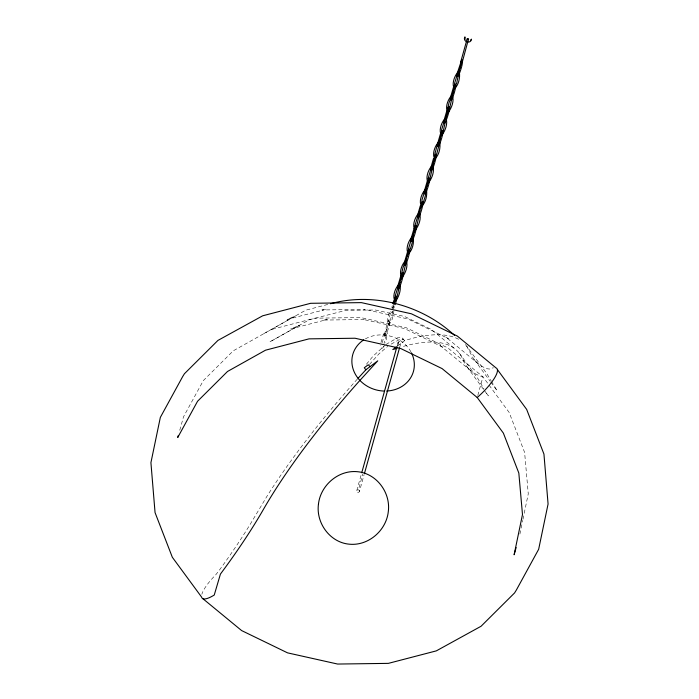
<?xml version="1.0" encoding="UTF-8"?>
<svg xmlns="http://www.w3.org/2000/svg" width="699" height="699" viewBox="0 0 699 699"><rect width="100%" height="100%" fill="white"/><g stroke="black" fill="none" stroke-linecap="round" stroke-linejoin="round"><path stroke-width="0.52" stroke-dasharray="3.5 2.62" d="M393.956 310.548C393.021 315.24 392.733 321.592 388.609 324.572C385.105 321.016 389.133 314.594 390.112 310.417M519.89 534.097L522.756 520.336M522.974 519.278L528.261 493.861L524.6 452.367L509.152 412.454L482.974 376.831L447.858 347.927L406.18 327.709L360.798 317.573L314.786 318.185L271.299 329.526M382.17 342.676L384.992 333.589L384.529 334.201C388.059 333.292 384.17 341.794 384.031 343.462M380.972 342.545L383.489 334.131L385.962 331.256L387.159 332.444L387.333 334.271L385.533 342.562M387.63 326.748L388.862 321.199L389.579 321.662L384.992 334.166L385.708 334.629L386.949 329.08M391.816 307.473L392.331 305.594M392.838 308.041L393.563 305.367M179.757 430.252L183.505 416.822L203.339 380.579L233.283 350.802L295.424 315.965L287.062 319.495L325.9 309.377L321.898 309.972L365.166 309.395L364.293 309.281L407.84 318.927L448.4 338.604L445.805 337.04L477.976 363.515M356.761 490.602L361.453 473.791M397.163 345.891L398.037 342.746M359.041 487.649L362.833 474.053M359.408 491.528A1.407 1.241 15.6 0 0 357.792 489.824A1.407 1.241 15.6 0 0 357.049 491.843A1.407 1.241 15.6 0 0 359.408 491.528L364.1 474.717M399.819 346.818L400.693 343.672A1.407 1.241 15.6 0 0 399.077 341.968A1.407 1.241 15.6 0 0 398.334 343.987A1.407 1.241 15.6 0 0 400.693 343.672M477.784 395.433L482.974 376.831L480.335 376.018A380.387 100.123 -43.5 0 1 462.887 359.618A353.598 93.072 -43.5 0 0 406.302 345.559L402.143 346.791M393.45 305.839L392.515 308.748M393.93 308.014L394.411 306.503M392.707 311.256C392.655 312.995 390.4 313.03 390.933 311.247L388.653 319.889L388.793 321.776L389.404 322.16L390.068 321.592L389.605 322.213L392.156 314.323L392.558 310.793M383.943 346.433L382.484 348.163L381.497 348.119L380.623 345.262M366.407 364.231L373.179 356.027L385.228 345.079M369.43 364.502L379.05 353.773L387.744 346.372M357.338 379.111L355.931 380.658A363.803 95.754 -43.5 0 0 267.009 496.211L253.099 519.462A370.19 97.432 -43.5 0 1 219.303 570.235L215.808 574.744A29.209 7.689 -43.5 0 0 201.854 594.264M397.119 346.302L404.73 340.588L412.218 338.368A363.803 95.754 -43.5 0 1 460.58 340.492M385.953 344.493L397.373 337.853L401.934 337.547L403.716 339.426L399.155 339.731L390.269 344.607M263.794 333.668L305.699 310.207L329.474 304.004M392.095 307.665L393.074 307.709L393.782 308.722M454.062 348.137L431.44 329.526L404.599 316.507L375.372 309.98L345.734 310.373L309.474 319.679L269.762 341.925L299.338 325.367L290.749 328.993L327.307 319.469L323.2 320.081L364.118 319.53L363.227 319.426L404.485 328.556L442.948 347.22L440.283 345.612L470.645 370.592M404.73 340.588L402.685 338.901L397.941 342.466L399.723 344.345M465.333 344.555A363.803 95.754 -43.5 0 1 466.696 346.18L486.6 373.275L491.205 380.92M474.385 359.784L490.226 381.339M490.855 382.196L497.19 390.82L491.712 381.768M459.252 353.152L477.766 378.36L484.005 389.09M466.949 366.748L483.961 389.902M484.59 390.758L488.374 395.905L486.277 392.969M466.696 346.18L471.563 355.328A370.19 97.432 -43.5 0 0 487.413 368.801L489.58 369.055A29.209 7.689 -43.5 0 1 493.45 367.805M365.385 338.875A31.49 27.803 15.6 0 1 410.925 351.85M384.31 334.97C386.364 340.063 389.596 322.615 390.26 320.876C388.242 315.703 384.957 333.257 384.31 334.97"/><path stroke-width="1.05" d="M438.858 145.75L436.193 155.921M412.061 239.635C411.117 239.486 414.542 232.199 414.787 229.674M438.518 145.13L438.657 144.177M458.142 74.575C457.399 73.64 461.471 65.269 461.34 61.617M397.644 286.94C397.871 296.341 406.696 267.42 401.645 273.763M404.267 263.217C404.747 273.064 413.572 241.155 407.884 250.932M410.89 239.504C411.117 248.905 419.933 219.984 414.883 226.327M417.504 215.781C417.993 225.628 426.818 193.719 421.13 203.496M424.127 192.068C424.363 201.469 433.179 172.548 428.129 178.892M430.75 168.345C431.239 178.193 440.064 146.283 434.376 156.06M437.373 144.632C437.609 154.042 446.425 125.112 441.375 131.456M450.348 98.157C450.838 107.995 459.662 76.095 453.974 85.863M456.971 74.435C456.831 83.286 464.739 60.35 461.908 59.799M462.31 61.984L468.583 38.821L467.386 38.55L467.334 39.52M444.293 119.651C443.105 133.474 453.834 98.655 447.613 108.625M397.932 285.673L400.859 275.721M404.555 261.959L407.482 251.998M411.178 238.245L414.105 228.285M417.801 214.523L420.282 205.847M424.424 190.81L427.342 180.849M431.047 167.087L433.529 158.411M437.67 143.374L440.588 133.413M450.645 96.899L453.564 86.938M457.268 73.177L461.646 60.062M394.253 303.025L395.485 297.486L396.202 297.94M400.78 279.661L402.004 274.113M407.403 255.948L408.627 250.399L409.352 250.862M414.018 232.225L415.25 226.686M420.641 208.512L421.873 202.963L422.423 203.584M444.695 118.087L446.775 110.975M399.601 283.785L400.09 282.003M405.979 260.954L406.713 258.281M412.602 237.241L413.336 234.567M419.225 213.518L419.959 210.845M425.848 189.805L428.024 182.247M432.471 166.082L434.647 158.524M439.094 142.369L441.27 134.811M445.717 118.655L447.578 112.067M452.07 95.894L453.931 89.306M458.693 72.172L460.868 64.614M178.315 435.425L177.738 437.487L197.572 401.243L227.516 371.475L265.524 350.19L309.019 338.858L355.022 338.237L400.413 348.382L442.083 368.591L477.207 397.495L503.376 433.118L518.824 473.04L522.485 514.534L514.115 554.77L516.142 547.535M467.168 38.838L460.851 61.477L461.742 62.412M361.741 472.742L396.866 346.94M364.397 473.669L399.522 347.866M394.935 304.764C396.281 302.947 398.089 291.649 394.743 298.01M393.825 304.449L394.35 302.606M456.508 83.88L458.413 74.924M423.664 201.513C423.804 199.844 427.692 191.343 424.162 192.251L424.634 191.631L422.039 199.608L421.803 203.54L422.414 203.925L423.087 203.357L422.615 203.977L423.314 202.509M410.418 248.949C410.558 247.271 414.446 238.778 410.916 239.687L411.388 239.067L408.417 249.089L408.566 250.976L409.168 251.36L409.841 250.792M397.172 296.385L399.085 287.429M392.89 303.619L393.895 300.369M421.401 205.96L418.002 215.93M408.164 253.396L404.756 263.366M401.541 277.11L398.142 287.088L398.858 287.542M449.536 108.598L451.79 98.646M443.183 131.351L445.438 121.399M429.937 178.787L432.192 168.835M416.691 226.223L418.946 216.271M403.445 273.659L405.708 263.706M461.165 63.784L461.672 62.595M395.573 298.971L396.036 298.097M468.627 39.345L468.059 39.773M455.049 86.309L455.433 85.794L454.717 85.33L452.681 93.692L450.846 98.306M396.123 300.666C398.963 296.123 401.165 290.085 400.02 284.746M455.923 85.724L455.259 86.3L454.647 85.916L454.647 83.094L457.469 74.007L457.006 74.618L457.662 74.085L458.256 74.461M436.325 155.921L435.66 156.489M429.702 179.643L429.037 180.211L428.426 179.826L428.286 177.93L431.248 167.917L430.785 168.529L431.44 167.996M416.464 227.07L415.791 227.647L415.189 227.262L415.04 225.366L418.011 215.353L417.539 215.965L418.194 215.432M396.595 298.228L395.931 298.796L395.319 298.412L395.319 295.59L398.142 286.503L397.679 287.123L398.657 286.669M358.045 378.334L365.822 369.815L377.766 360.841L359.906 380.413A353.598 93.072 -43.5 0 0 263.34 509.545A380.387 100.123 -43.5 0 1 225.034 567.833L220.421 574.097L214.243 595.041A29.209 7.689 -43.5 0 1 201.635 597.138L172.338 557.269L155.056 512.594L150.923 462.642L160.342 417.382L182.649 376.621L184.431 373.738L217.939 340.413L262.684 315.799L310.636 303.305L361.374 302.623L411.423 313.807L457.373 336.097L496.107 367.971A29.209 7.689 -43.5 0 1 477.635 397.146L477.207 397.495M470.497 40.437L471.467 39.153C470.934 44.614 462.083 41.582 464.94 36.872L465.141 39.24M444.494 121.058L446.329 116.445L448.365 108.092M431.248 168.494L433.083 163.881L435.119 155.528M448.339 112.303C451.65 107.926 454.429 100.778 452.305 95.562L451.816 95.396C447.972 99.005 444.651 107.943 447.841 112.425M441.978 135.056C445.289 130.687 448.068 123.54 445.953 118.314L445.464 118.157C441.619 121.757 438.299 130.704 441.488 135.178M428.74 182.491C432.052 178.123 434.83 170.967 432.707 165.75L432.218 165.584C428.373 169.193 425.053 178.14 428.242 182.614M415.494 229.927C418.806 225.559 421.584 218.403 419.47 213.186L418.981 213.02C415.127 216.629 411.807 225.576 414.996 230.05M402.248 277.363C405.56 272.994 408.338 265.838 406.224 260.622L405.735 260.456C401.881 264.065 398.561 273.012 401.759 277.486M396.254 346.949L392.786 349.561L396.945 348.329M442.616 132.609L441.515 131.928L441.672 129.568L444.494 120.481L444.031 121.102L444.678 120.56M330.505 303.742C373.458 291.885 422.275 305.218 454.621 335.485M395.625 301.077L395.136 301.199C391.947 296.726 395.258 287.787 399.112 284.178L399.601 284.344M458.928 71.84L458.439 71.674C454.595 75.282 451.274 84.23 454.464 88.703C458.666 85.06 460.222 77.65 459.348 72.25M439.33 142.037L438.841 141.871C434.996 145.479 431.676 154.418 434.865 158.9C439.068 155.257 440.623 147.847 439.75 142.447M426.093 189.473L425.604 189.307C421.75 192.915 418.43 201.854 421.619 206.336C425.822 202.684 427.377 195.283 426.504 189.883M412.847 236.909L412.358 236.743C408.504 240.351 405.184 249.29 408.382 253.772C412.576 250.12 414.14 242.719 413.258 237.311M442.458 132.268L441.742 131.814L439.706 140.167L437.871 144.78L438.588 145.243M425.341 192.671C424.677 189.551 428.688 183.461 428.496 179.25M202.893 598.702L241.627 630.577L287.577 652.866L337.626 664.05L388.364 663.368L436.316 650.874L481.061 626.26L514.569 592.935L516.351 590.052L538.658 549.292L548.077 504.031L543.944 454.079L526.662 409.404L497.365 369.535M370.042 366.643L368.259 364.764L364.301 367.744L365.822 369.815M451.633 98.183L451.038 97.799L450.383 98.341L450.855 97.72L448.985 102.893L447.884 107.742L448.295 109.926M438.657 144.658L438.055 144.274L437.408 144.815L437.871 144.195L436.831 146.641L435.049 153.282L435.049 156.104M405.551 263.243L404.948 262.859L404.302 263.401L404.765 262.789L402.904 267.962L401.794 272.802L402.213 274.987M411.431 352.82A31.49 27.803 15.6 0 1 386.608 391.038M384.555 391.073A31.49 27.803 15.6 0 1 353.843 371.099A31.49 27.803 15.6 0 1 363.733 339.871M318.438 504.302C315.931 523.079 330.059 542.503 349.299 544.189C368.443 546.102 386.329 530.427 388.303 511.581C390.811 492.812 376.682 473.389 357.442 471.703C338.299 469.789 320.413 485.464 318.438 504.302"/></g></svg>
